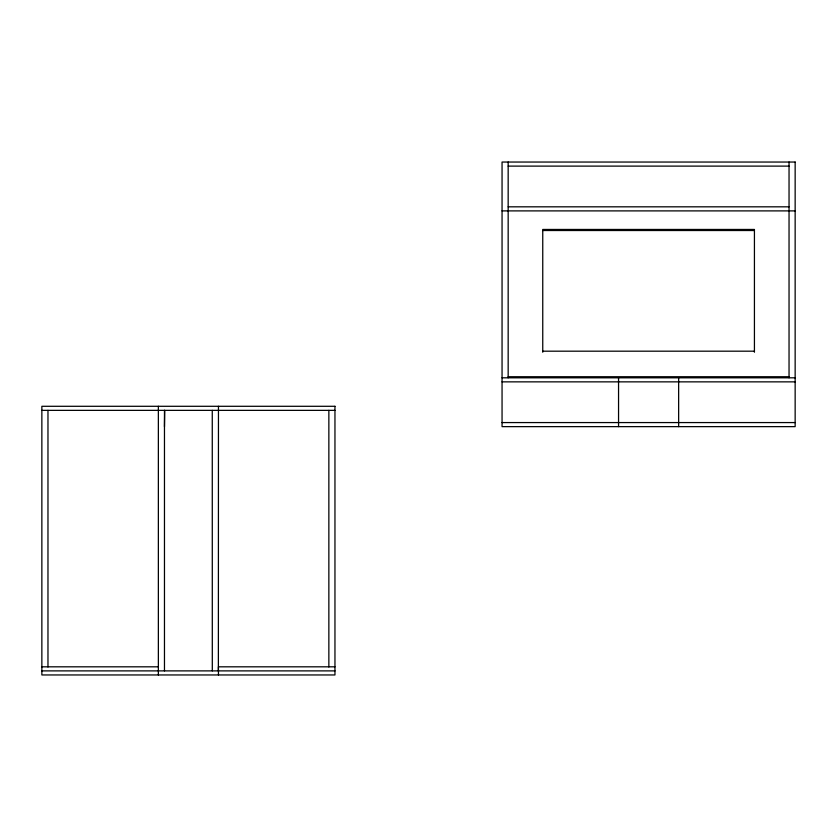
<?xml version="1.0" encoding="UTF-8"?>
<svg xmlns="http://www.w3.org/2000/svg" width="837" height="837" viewBox="0 0 837 837"><rect width="100%" height="100%" fill="white"/><g stroke="black" fill="none" stroke-linecap="round" stroke-linejoin="round"><path stroke-width="1.26" d="M508.164 166.113L789.04 166.113M508.164 206.823L789.04 206.823M502.054 210.893L795.15 210.893M542.753 230.51L754.43 230.51M542.753 351.184L754.43 351.184M508.143 376.734L789.029 376.734M502.054 377.811L795.15 377.811M502.054 381.86L795.15 381.86M41.86 410.36L334.957 410.36M502.054 422.57L795.15 422.57M164.47 426.64L164.722 410.36M41.85 666.817L158.371 666.817M334.957 666.817L218.436 666.817L218.457 674.957M41.86 670.887L334.957 670.887M789.04 162.043L789.04 377.811M754.43 352.231L754.43 229.453L542.753 229.453L542.753 352.231M678.65 377.79L678.65 426.64M618.553 377.79L618.553 426.64M508.164 162.043L508.164 377.811M328.857 410.36L328.857 666.984M218.457 406.29L218.373 670.887M212.263 410.36L212.305 670.887M164.47 410.36L164.47 670.887M158.36 406.29L158.36 674.957M47.971 410.36L47.971 666.984M795.15 162.043L502.054 162.043L502.054 426.64L795.15 426.64L795.15 162.043M334.957 406.29L41.86 406.29L41.86 674.957L334.957 674.957L334.957 406.29"/></g></svg>
